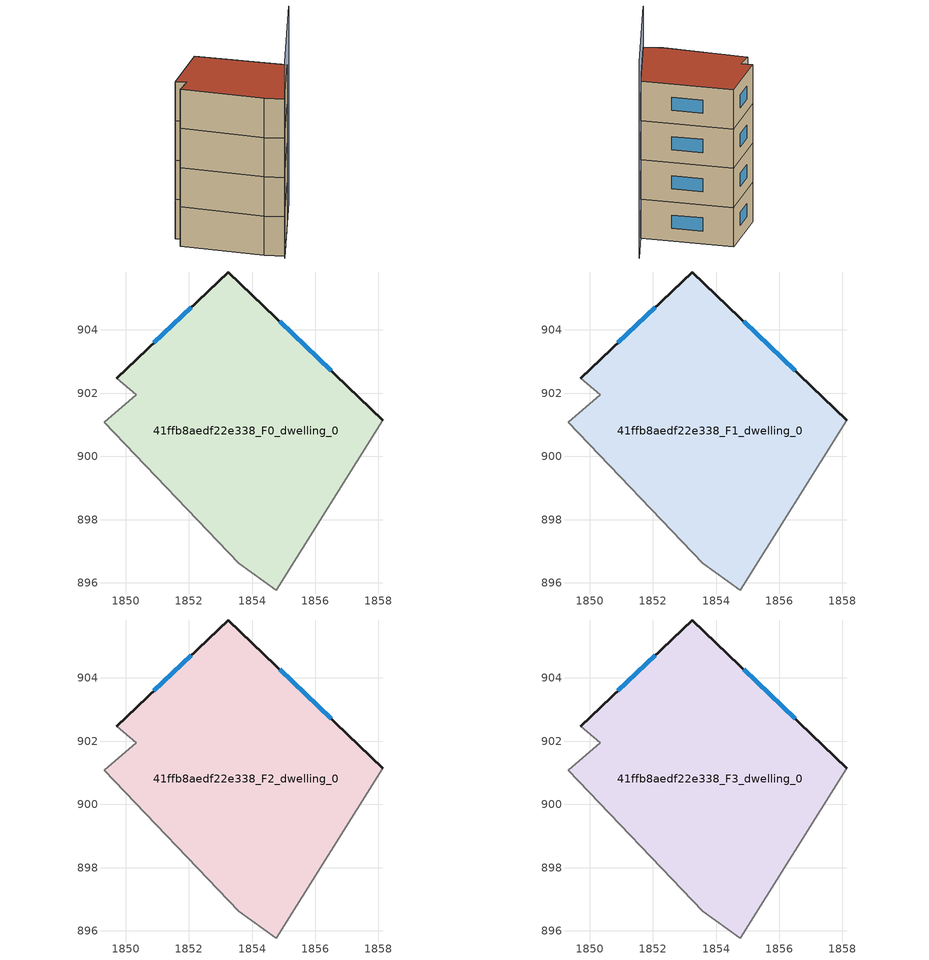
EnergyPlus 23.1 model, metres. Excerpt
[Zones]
41ffb8aedf22e338_F0_dwelling_0
 floor ground (EU_floor_Construction): 1858.13,901.14 1854.77,895.78 1853.58,896.62 1849.33,901.08 1850.34,901.95 1849.72,902.47 1853.25,905.83 z0
 wall outside (EU_wall_Construction): 1858.13,901.14 1853.25,905.83 1849.72,902.47 z0:3
 wall adiabatic (EU_wall_Construction): 1849.72,902.47 1850.34,901.95 1849.33,901.08 1853.58,896.62 1854.77,895.78 1858.13,901.14 z0:3
 window (EU_Window_Construction): 1852.07,904.71 1850.9,903.59 / 1856.5,902.71 1854.88,904.27 z1:2
41ffb8aedf22e338_F1_dwelling_0
 floor to 41ffb8aedf22e338_F0_dwelling_0 (EU_floor_Construction): 1858.13,901.14 1854.77,895.78 1853.58,896.62 1849.33,901.08 1850.34,901.95 1849.72,902.47 1853.25,905.83 z3
 wall outside (EU_wall_Construction): 1858.13,901.14 1853.25,905.83 1849.72,902.47 z3:6
 wall adiabatic (EU_wall_Construction): 1849.72,902.47 1850.34,901.95 1849.33,901.08 1853.58,896.62 1854.77,895.78 1858.13,901.14 z3:6
 window (EU_Window_Construction): 1852.07,904.71 1850.9,903.59 / 1856.5,902.71 1854.88,904.27 z4:5
41ffb8aedf22e338_F2_dwelling_0
 floor to 41ffb8aedf22e338_F1_dwelling_0 (EU_floor_Construction): 1858.13,901.14 1854.77,895.78 1853.58,896.62 1849.33,901.08 1850.34,901.95 1849.72,902.47 1853.25,905.83 z6
 wall outside (EU_wall_Construction): 1858.13,901.14 1853.25,905.83 1849.72,902.47 z6:9
 wall adiabatic (EU_wall_Construction): 1849.72,902.47 1850.34,901.95 1849.33,901.08 1853.58,896.62 1854.77,895.78 1858.13,901.14 z6:9
 window (EU_Window_Construction): 1852.07,904.71 1850.9,903.59 / 1856.5,902.71 1854.88,904.27 z7:8
41ffb8aedf22e338_F3_dwelling_0
 floor to 41ffb8aedf22e338_F2_dwelling_0 (EU_floor_Construction): 1858.13,901.14 1854.77,895.78 1853.58,896.62 1849.33,901.08 1850.34,901.95 1849.72,902.47 1853.25,905.83 z9
 wall outside (EU_wall_Construction): 1858.13,901.14 1853.25,905.83 1849.72,902.47 z9:12
 wall adiabatic (EU_wall_Construction): 1849.72,902.47 1850.34,901.95 1849.33,901.08 1853.58,896.62 1854.77,895.78 1858.13,901.14 z9:12
 window (EU_Window_Construction): 1852.07,904.71 1850.9,903.59 / 1856.5,902.71 1854.88,904.27 z10:11
 roof outside (EU_roof_Construction): 1854.77,895.78 1858.13,901.14 1853.25,905.83 1849.72,902.47 1850.34,901.95 1849.33,901.08 1853.58,896.62 z12
shading: 1854.58,895.47 1860.05,904.22 z0:15
[Building]
EU S2 Campaign: North Axis=0; Terrain=City; Solar Distribution=FullExterior
[Site:Location]
Bologna: Latitude=44.5; Longitude=11.25; Time Zone=1; Elevation=37
[SizingPeriod:WeatherFileDays]
AnnualSizingPeriod: Begin Month=1; Begin Day of Month=1; End Month=12; End Day of Month=31; Day of Week for Start Day=Monday; Use Weather File Daylight Saving Period=No; Use Weather File Rain and Snow Indicators=No
[MATERIAL]
EU_InternalMass_Material: Roughness=MediumRough; Thickness=0.1; Conductivity=1; Density=1800; Specific Heat=900; Thermal Absorptance=0.9; Solar Absorptance=0.7; Visible Absorptance=0.7
[MATERIAL:NOMASS] Roughness=MediumRough; Thermal Absorptance=0.9; Solar Absorptance=0.7; Visible Absorptance=0.7
Name | Thermal Resistance
EU_wall_NoMass | 0.937881
EU_roof_NoMass | 0.548572
EU_floor_NoMass | 0.71348
[WINDOWMATERIAL:SIMPLEGLAZINGSYSTEM]
EU_Window_SimpleGlazing: UFactor=4.25633; Solar Heat Gain Coefficient=0.85; Visible Transmittance=0.85
[CONSTRUCTION]
EU_wall_Construction: EU_wall_NoMass
EU_roof_Construction: EU_roof_NoMass
EU_floor_Construction: EU_floor_NoMass
EU_Window_Construction: EU_Window_SimpleGlazing
EU_InternalMass_Construction: EU_InternalMass_Material
[ZONE] Type=1; Multiplier=1; Ceiling Height=autocalculate; Volume=139.329; Floor Area=autocalculate; Part of Total Floor Area=Yes
41ffb8aedf22e338_F0_dwelling_0; 41ffb8aedf22e338_F1_dwelling_0; 41ffb8aedf22e338_F2_dwelling_0; 41ffb8aedf22e338_F3_dwelling_0
[INTERNALMASS] Construction=EU_InternalMass_Construction; Surface Area=46.4432
Name | Zone or ZoneList
41ffb8aedf22e338_F0_dwelling_0_EU_InternalMass | 41ffb8aedf22e338_F0_dwelling_0
41ffb8aedf22e338_F1_dwelling_0_EU_InternalMass | 41ffb8aedf22e338_F1_dwelling_0
41ffb8aedf22e338_F2_dwelling_0_EU_InternalMass | 41ffb8aedf22e338_F2_dwelling_0
41ffb8aedf22e338_F3_dwelling_0_EU_InternalMass | 41ffb8aedf22e338_F3_dwelling_0
[OTHEREQUIPMENT] Fuel Type=Electricity; Design Level Calculation Method=Watts/Area; Power per Zone Floor Area=1; Fraction Latent=0; Fraction Radiant=0; Fraction Lost=0; Carbon Dioxide Generation Rate=0; EndUse Subcategory=EU_Step8_InternalGains
Name | Zone or ZoneList or Space or SpaceList | Schedule
EU_Step8_InternalGain_41ffb8aedf22e338_F0_dwelling_0_f000 | 41ffb8aedf22e338_F0_dwelling_0 | EU_Step8_GainSchedule_41ffb8aedf22e338_F0_dwelling_0_f000
EU_Step8_InternalGain_41ffb8aedf22e338_F1_dwelling_0_f000 | 41ffb8aedf22e338_F1_dwelling_0 | EU_Step8_GainSchedule_41ffb8aedf22e338_F1_dwelling_0_f000
EU_Step8_InternalGain_41ffb8aedf22e338_F2_dwelling_0_f000 | 41ffb8aedf22e338_F2_dwelling_0 | EU_Step8_GainSchedule_41ffb8aedf22e338_F2_dwelling_0_f000
EU_Step8_InternalGain_41ffb8aedf22e338_F3_dwelling_0_f000 | 41ffb8aedf22e338_F3_dwelling_0 | EU_Step8_GainSchedule_41ffb8aedf22e338_F3_dwelling_0_f000
[ZONEVENTILATION:DESIGNFLOWRATE] Schedule=EU_AlwaysOn; Design Flow Rate Calculation Method=AirChanges/Hour; Air Changes per Hour=0.687892; Ventilation Type=Natural; Fan Pressure Rise=0; Fan Total Efficiency=1; Constant Term Coefficient=1; Temperature Term Coefficient=0; Velocity Term Coefficient=0; Velocity Squared Term Coefficient=0; Minimum Indoor Temperature=-100; Maximum Indoor Temperature=100; Delta Temperature=-100; Minimum Outdoor Temperature=-100; Maximum Outdoor Temperature=100; Maximum Wind Speed=40
Name | Zone or ZoneList or Space or SpaceList
EU_ConstantAir_41ffb8aedf22e338_F0_dwelling_0 | 41ffb8aedf22e338_F0_dwelling_0
EU_ConstantAir_41ffb8aedf22e338_F1_dwelling_0 | 41ffb8aedf22e338_F1_dwelling_0
EU_ConstantAir_41ffb8aedf22e338_F2_dwelling_0 | 41ffb8aedf22e338_F2_dwelling_0
EU_ConstantAir_41ffb8aedf22e338_F3_dwelling_0 | 41ffb8aedf22e338_F3_dwelling_0
[HVACTEMPLATE:THERMOSTAT] Constant Heating Setpoint=20; Constant Cooling Setpoint=50
EU_HeatOnly_41ffb8aedf22e338_F0_dwelling_0; EU_HeatOnly_41ffb8aedf22e338_F1_dwelling_0; EU_HeatOnly_41ffb8aedf22e338_F2_dwelling_0; EU_HeatOnly_41ffb8aedf22e338_F3_dwelling_0
[HVACTEMPLATE:ZONE:IDEALLOADSAIRSYSTEM] System Availability Schedule=EU_AlwaysOn; Maximum Heating Supply Air Temperature=50; Minimum Cooling Supply Air Temperature=13; Maximum Heating Supply Air Humidity Ratio=0.0156; Minimum Cooling Supply Air Humidity Ratio=0.0077; Heating Limit=NoLimit; Cooling Limit=NoLimit; Heating Availability Schedule=EU_AlwaysOn; Cooling Availability Schedule=EU_CoolingOff; Dehumidification Control Type=ConstantSensibleHeatRatio; Cooling Sensible Heat Ratio=0.7; Dehumidification Setpoint=60; Humidification Control Type=None; Humidification Setpoint=30; Outdoor Air Method=None; Outdoor Air Flow Rate per Person=0.00944; Outdoor Air Flow Rate per Zone Floor Area=0; Outdoor Air Flow Rate per Zone=0; Demand Controlled Ventilation Type=None; Outdoor Air Economizer Type=NoEconomizer; Heat Recovery Type=None; Sensible Heat Recovery Effectiveness=0.7; Latent Heat Recovery Effectiveness=0.65
Name | Template Thermostat
41ffb8aedf22e338_F0_dwelling_0 | EU_HeatOnly_41ffb8aedf22e338_F0_dwelling_0
41ffb8aedf22e338_F1_dwelling_0 | EU_HeatOnly_41ffb8aedf22e338_F1_dwelling_0
41ffb8aedf22e338_F2_dwelling_0 | EU_HeatOnly_41ffb8aedf22e338_F2_dwelling_0
41ffb8aedf22e338_F3_dwelling_0 | EU_HeatOnly_41ffb8aedf22e338_F3_dwelling_0
[SIZING:ZONE] Zone Cooling Design Supply Air Temperature Input Method=SupplyAirTemperature; Zone Cooling Design Supply Air Temperature=13; Zone Heating Design Supply Air Temperature Input Method=SupplyAirTemperature; Zone Heating Design Supply Air Temperature=50; Zone Cooling Design Supply Air Humidity Ratio=0.008; Zone Heating Design Supply Air Humidity Ratio=0.008; Cooling Design Air Flow Method=DesignDay; Cooling Design Air Flow Rate=0; Cooling Minimum Air Flow per Zone Floor Area=0.000762; Cooling Minimum Air Flow=0; Cooling Minimum Air Flow Fraction=0.2; Heating Design Air Flow Method=DesignDay; Heating Design Air Flow Rate=0; Heating Maximum Air Flow per Zone Floor Area=0.002032; Heating Maximum Air Flow=0.141576; Heating Maximum Air Flow Fraction=0.3; Account for Dedicated Outdoor Air System=No; Dedicated Outdoor Air System Control Strategy=NeutralSupplyAir; Dedicated Outdoor Air Low Setpoint Temperature for Design=autosize; Dedicated Outdoor Air High Setpoint Temperature for Design=autosize; Zone Load Sizing Method=Sensible Load Only No Latent Load; Zone Latent Cooling Design Supply Air Humidity Ratio Input Method=HumidityRatioDifference; Zone Cooling Design Supply Air Humidity Ratio Difference=0.005; Zone Latent Heating Design Supply Air Humidity Ratio Input Method=HumidityRatioDifference; Zone Humidification Design Supply Air Humidity Ratio Difference=0.005
41ffb8aedf22e338_F0_dwelling_0; 41ffb8aedf22e338_F1_dwelling_0; 41ffb8aedf22e338_F2_dwelling_0; 41ffb8aedf22e338_F3_dwelling_0
[SCHEDULE:CONSTANT]
Name | Hourly Value
EU_AlwaysOn | 1
EU_CoolingOff | 0
[SCHEDULE:FILE] Column Number=1; Rows to Skip at Top=0; Number of Hours of Data=8760; Column Separator=Comma; Interpolate to Timestep=No; Minutes per Item=60; Adjust Schedule for Daylight Savings=Yes
Name | File
EU_Step8_GainSchedule_41ffb8aedf22e338_F0_dwelling_0_f000 | ../../schedules/41ffb8aedf22e338/41ffb8aedf22e338_F0_dwelling_0_f000_gain.csv
EU_Step8_GainSchedule_41ffb8aedf22e338_F1_dwelling_0_f000 | ../../schedules/41ffb8aedf22e338/41ffb8aedf22e338_F1_dwelling_0_f000_gain.csv
EU_Step8_GainSchedule_41ffb8aedf22e338_F2_dwelling_0_f000 | ../../schedules/41ffb8aedf22e338/41ffb8aedf22e338_F2_dwelling_0_f000_gain.csv
EU_Step8_GainSchedule_41ffb8aedf22e338_F3_dwelling_0_f000 | ../../schedules/41ffb8aedf22e338/41ffb8aedf22e338_F3_dwelling_0_f000_gain.csv
